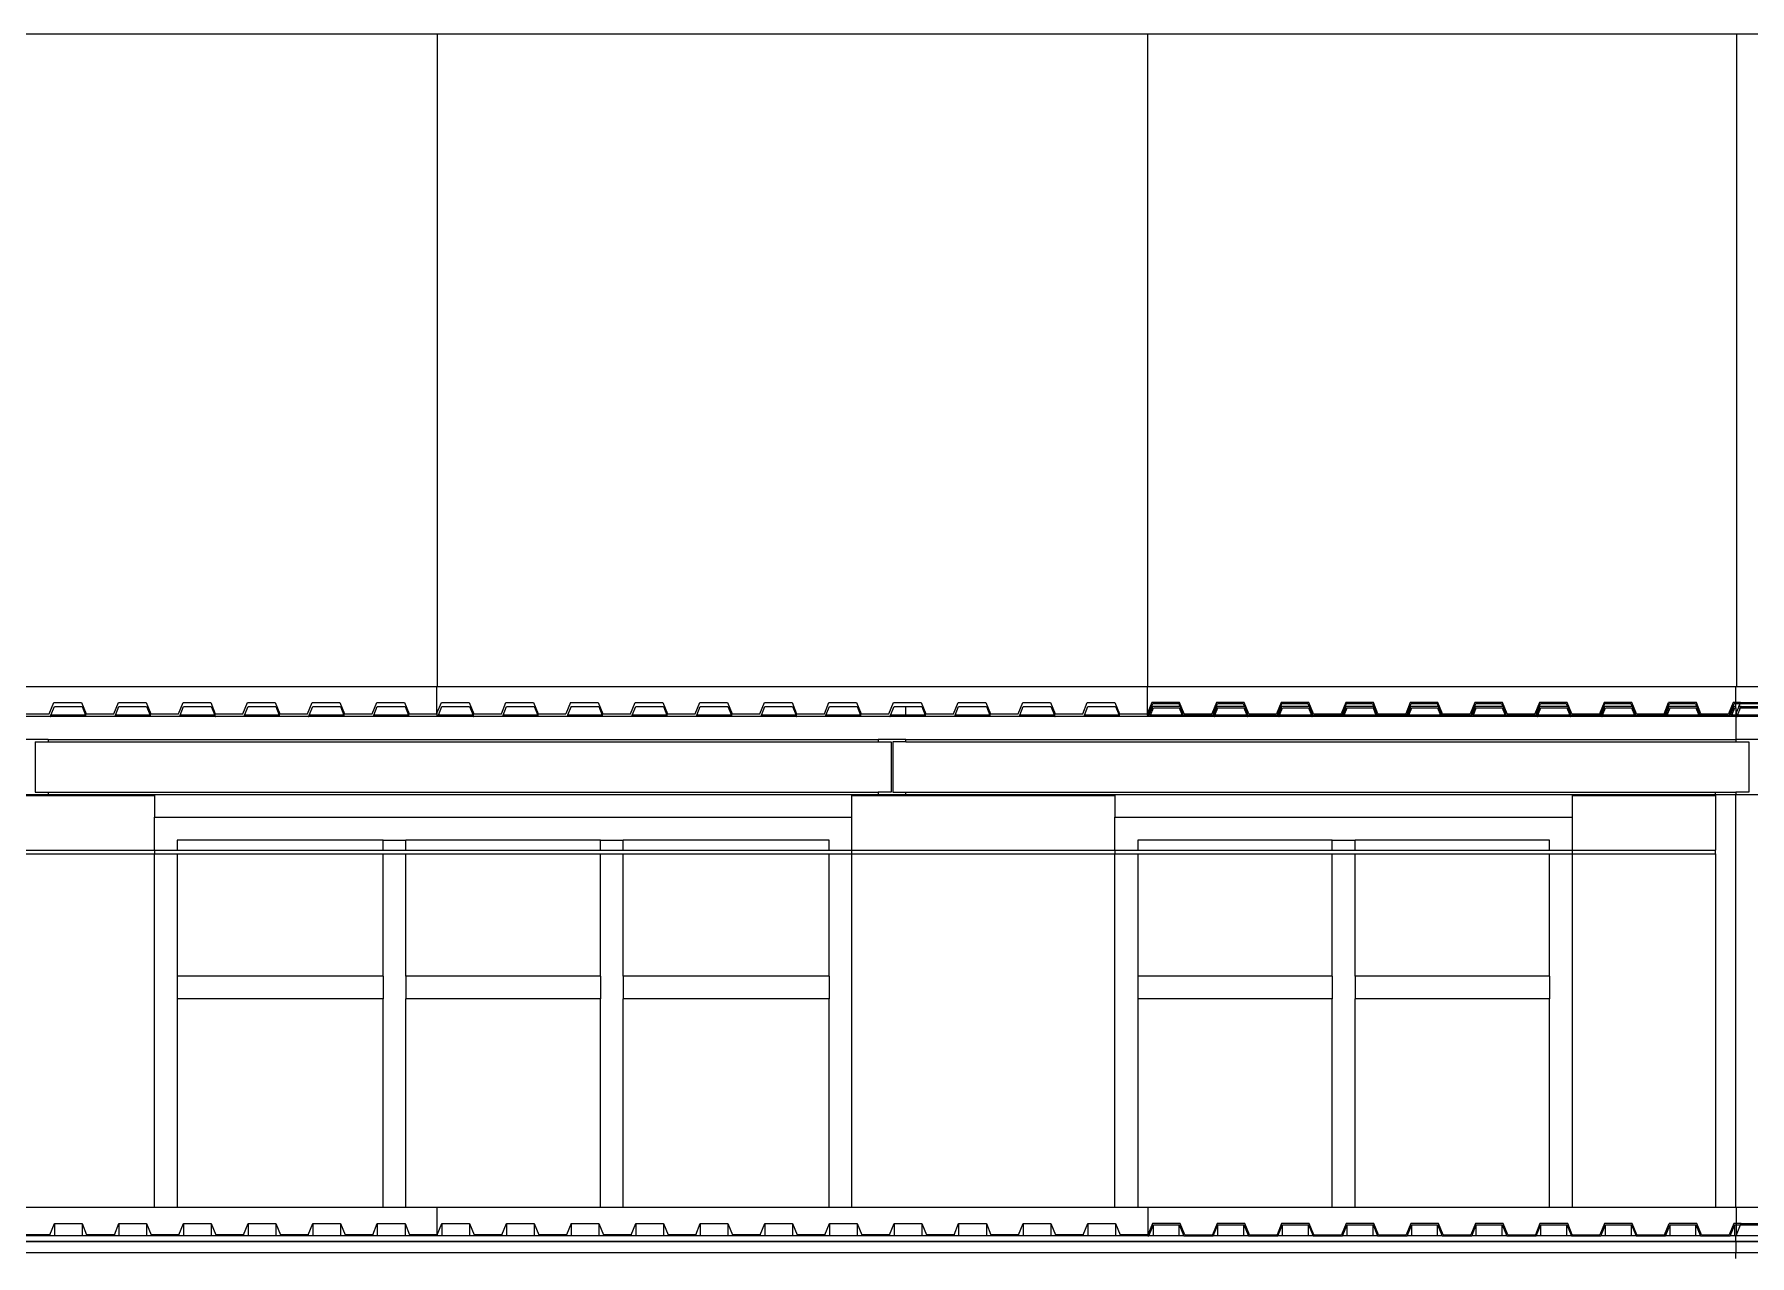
# Model space of a CAD drawing. Extents: x -92 to 92, y -11 to 21.
# Drawn here: x 35.28 to 42.78, y 10.19 to 15.53 of the extents above; entities that cross this region are included whole.
import ezdxf

# ---------------------------------------------------------------- set-up
doc = ezdxf.new("R2010")
doc.units = 0
doc.layers.get('0').update_dxf_attribs({"linetype": 'CONTINUOUS'})

msp = doc.modelspace()

# ---------------------------------------------------------------- linework, layer by layer
for p, q in [((37.0433, 15.5315), (33.9368, 15.5315)), ((37.0433, 15.5315), (37.0433, 12.6806)), ((40.1499, 15.5315), (37.0433, 15.5315)), ((40.1499, 12.6806), (40.1499, 15.5315)), ((42.7237, 15.5315), (40.1499, 15.5315)), ((42.7237, 15.5315), (42.7237, 12.6806)), ((42.8429, 15.5315), (42.7237, 15.5315)), ((33.9368, 12.6806), (37.041, 12.6806)), ((37.041, 12.5606), (37.041, 12.6806)), ((37.041, 12.6806), (37.0433, 12.6806)), ((37.0433, 12.6806), (40.1475, 12.6806)), ((40.1475, 12.6806), (40.1475, 12.5606)), ((40.1475, 12.6806), (40.1499, 12.6806)), ((40.1499, 12.6806), (42.7213, 12.6806)), ((42.7213, 12.6806), (42.7237, 12.6806)), ((42.7213, 12.6106), (42.7213, 12.6806)), ((42.7237, 12.6806), (42.8406, 12.6806)), ((35.3465, 12.5606), (35.3667, 12.6106)), ((35.3667, 12.6106), (35.4877, 12.6106)), ((35.4877, 12.6106), (35.5079, 12.5606)), ((35.6289, 12.5606), (35.6491, 12.6106)), ((35.6491, 12.6106), (35.7701, 12.6106)), ((35.7701, 12.6106), (35.7903, 12.5606)), ((35.9113, 12.5606), (35.9315, 12.6106)), ((35.9315, 12.6106), (36.0525, 12.6106)), ((36.0525, 12.6106), (36.0727, 12.5606)), ((36.1937, 12.5606), (36.2139, 12.6106)), ((36.2139, 12.6106), (36.335, 12.6106)), ((36.335, 12.6106), (36.3551, 12.5606)), ((36.4762, 12.5606), (36.4963, 12.6106)), ((36.4963, 12.6106), (36.6174, 12.6106)), ((36.6174, 12.6106), (36.6375, 12.5606)), ((36.7586, 12.5606), (36.7787, 12.6106)), ((36.7787, 12.6106), (36.8998, 12.6106)), ((36.8998, 12.6106), (36.92, 12.5606)), ((37.0433, 12.5664), (37.0612, 12.6106)), ((37.0612, 12.6106), (37.1822, 12.6106)), ((37.1822, 12.6106), (37.2024, 12.5606)), ((37.3234, 12.5606), (37.3436, 12.6106)), ((37.3436, 12.6106), (37.4646, 12.6106)), ((37.4646, 12.6106), (37.4848, 12.5606)), ((37.626, 12.6106), (37.6058, 12.5606)), ((37.626, 12.6106), (37.747, 12.6106)), ((37.747, 12.6106), (37.7672, 12.5606)), ((37.8882, 12.5606), (37.9084, 12.6106)), ((37.9084, 12.6106), (38.0294, 12.6106)), ((38.0294, 12.6106), (38.0496, 12.5606)), ((38.1706, 12.5606), (38.1908, 12.6106)), ((38.1908, 12.6106), (38.3118, 12.6106)), ((38.3118, 12.6106), (38.332, 12.5606)), ((38.4531, 12.5606), (38.4732, 12.6106)), ((38.4732, 12.6106), (38.5943, 12.6106)), ((38.5943, 12.6106), (38.6144, 12.5606)), ((38.7355, 12.5606), (38.7556, 12.6106)), ((38.7556, 12.6106), (38.8767, 12.6106)), ((38.8767, 12.6106), (38.8968, 12.5606)), ((39.0179, 12.5606), (39.0381, 12.6106)), ((39.0381, 12.6106), (39.1591, 12.6106)), ((39.1591, 12.6106), (39.1793, 12.5606)), ((39.3003, 12.5606), (39.3205, 12.6106)), ((39.3205, 12.6106), (39.4415, 12.6106)), ((39.4415, 12.6106), (39.4617, 12.5606)), ((39.5827, 12.5606), (39.6029, 12.6106)), ((39.6029, 12.6106), (39.7239, 12.6106)), ((39.7239, 12.6106), (39.7441, 12.5606)), ((39.8651, 12.5606), (39.8853, 12.6106)), ((39.8853, 12.6106), (40.0063, 12.6106)), ((40.0063, 12.6106), (40.0265, 12.5606)), ((40.1677, 12.6106), (40.1475, 12.5606)), ((40.1514, 12.5549), (40.1716, 12.6049)), ((40.2887, 12.6106), (40.1677, 12.6106)), ((40.1716, 12.6049), (40.2848, 12.6049)), ((40.2848, 12.6049), (40.29, 12.5921)), ((40.3089, 12.5606), (40.2887, 12.6106)), ((40.4501, 12.6106), (40.43, 12.5606)), ((40.4339, 12.5549), (40.454, 12.6049)), ((40.5712, 12.6106), (40.4501, 12.6106)), ((40.454, 12.6049), (40.5672, 12.6049)), ((40.5672, 12.6049), (40.5724, 12.5921)), ((40.5913, 12.5606), (40.5712, 12.6106)), ((40.7325, 12.6106), (40.7124, 12.5606)), ((40.7163, 12.5549), (40.7364, 12.6049)), ((40.8536, 12.6106), (40.7325, 12.6106)), ((40.7364, 12.6049), (40.8497, 12.6049)), ((40.8497, 12.6049), (40.8548, 12.5921)), ((40.8737, 12.5606), (40.8536, 12.6106)), ((41.015, 12.6106), (40.9948, 12.5606)), ((40.9987, 12.5549), (41.0189, 12.6049)), ((41.136, 12.6106), (41.015, 12.6106)), ((41.0189, 12.6049), (41.1321, 12.6049)), ((41.1321, 12.6049), (41.1372, 12.5921)), ((41.1562, 12.5606), (41.136, 12.6106)), ((41.2974, 12.6106), (41.2772, 12.5606)), ((41.2811, 12.5549), (41.3013, 12.6049)), ((41.4184, 12.6106), (41.2974, 12.6106)), ((41.3013, 12.6049), (41.4145, 12.6049)), ((41.4145, 12.6049), (41.4196, 12.5921)), ((41.4386, 12.5606), (41.4184, 12.6106)), ((41.5798, 12.6106), (41.5596, 12.5606)), ((41.5635, 12.5549), (41.5837, 12.6049)), ((41.7008, 12.6106), (41.5798, 12.6106)), ((41.5837, 12.6049), (41.6969, 12.6049)), ((41.6969, 12.6049), (41.702, 12.5921)), ((41.721, 12.5606), (41.7008, 12.6106)), ((41.8622, 12.6106), (41.842, 12.5606)), ((41.8459, 12.5549), (41.8661, 12.6049)), ((41.9832, 12.6106), (41.8622, 12.6106)), ((41.8661, 12.6049), (41.9793, 12.6049)), ((41.9793, 12.6049), (41.9844, 12.5921)), ((42.0034, 12.5606), (41.9832, 12.6106)), ((42.1446, 12.6106), (42.1244, 12.5606)), ((42.1283, 12.5549), (42.1485, 12.6049)), ((42.2656, 12.6106), (42.1446, 12.6106)), ((42.1485, 12.6049), (42.2617, 12.6049)), ((42.2617, 12.6049), (42.2669, 12.5921)), ((42.2858, 12.5606), (42.2656, 12.6106)), ((42.4068, 12.5606), (42.427, 12.6106)), ((42.4108, 12.5549), (42.4309, 12.6049)), ((42.5481, 12.6106), (42.427, 12.6106)), ((42.4309, 12.6049), (42.5441, 12.6049)), ((42.5441, 12.6049), (42.5493, 12.5921)), ((42.5682, 12.5606), (42.5481, 12.6106)), ((42.7094, 12.6106), (42.6893, 12.5606)), ((42.6932, 12.5549), (42.7133, 12.6049)), ((42.7213, 12.6106), (42.7094, 12.6106)), ((42.7133, 12.6049), (42.7213, 12.6049)), ((42.7415, 12.6106), (42.7213, 12.6106)), ((42.7213, 12.6049), (42.7213, 12.6106)), ((42.7213, 12.6049), (42.7392, 12.6049)), ((42.7213, 12.5921), (42.7213, 12.6049)), ((42.7341, 12.5921), (42.7392, 12.6049)), ((42.7392, 12.6049), (42.7415, 12.6106)), ((42.7392, 12.6049), (42.8266, 12.6049)), ((42.7415, 12.6106), (42.8305, 12.6106)), ((35.2255, 12.5606), (35.3465, 12.5606)), ((35.351, 12.548), (35.2257, 12.548)), ((35.351, 12.548), (35.3514, 12.5491)), ((35.5081, 12.548), (35.351, 12.548)), ((35.3514, 12.5491), (35.3538, 12.5549)), ((35.5077, 12.5491), (35.3514, 12.5491)), ((35.3538, 12.5549), (35.369, 12.5921)), ((35.5053, 12.5549), (35.3538, 12.5549)), ((35.369, 12.5921), (35.4901, 12.5921)), ((35.4901, 12.5921), (35.5053, 12.5549)), ((35.5053, 12.5549), (35.5077, 12.5491)), ((35.5077, 12.5491), (35.5081, 12.548)), ((35.5079, 12.5606), (35.6289, 12.5606)), ((35.6334, 12.548), (35.5081, 12.548)), ((35.6334, 12.548), (35.6338, 12.5491)), ((35.7905, 12.548), (35.6334, 12.548)), ((35.6338, 12.5491), (35.6362, 12.5549)), ((35.7901, 12.5491), (35.6338, 12.5491)), ((35.6362, 12.5549), (35.6514, 12.5921)), ((35.7877, 12.5549), (35.6362, 12.5549)), ((35.6514, 12.5921), (35.7725, 12.5921)), ((35.7725, 12.5921), (35.7877, 12.5549)), ((35.7877, 12.5549), (35.7901, 12.5491)), ((35.7901, 12.5491), (35.7905, 12.548)), ((35.7903, 12.5606), (35.9113, 12.5606)), ((35.9158, 12.548), (35.7905, 12.548)), ((35.9158, 12.548), (35.9162, 12.5491)), ((36.0729, 12.548), (35.9158, 12.548)), ((35.9162, 12.5491), (35.9186, 12.5549)), ((36.0725, 12.5491), (35.9162, 12.5491)), ((35.9186, 12.5549), (35.9339, 12.5921)), ((36.0701, 12.5549), (35.9186, 12.5549)), ((35.9339, 12.5921), (36.0549, 12.5921)), ((36.0549, 12.5921), (36.0701, 12.5549)), ((36.0701, 12.5549), (36.0725, 12.5491)), ((36.0725, 12.5491), (36.0729, 12.548)), ((36.0727, 12.5606), (36.1937, 12.5606)), ((36.1982, 12.548), (36.0729, 12.548)), ((36.1982, 12.548), (36.1987, 12.5491)), ((36.3554, 12.548), (36.1982, 12.548)), ((36.1987, 12.5491), (36.201, 12.5549)), ((36.3549, 12.5491), (36.1987, 12.5491)), ((36.201, 12.5549), (36.2163, 12.5921)), ((36.3525, 12.5549), (36.201, 12.5549)), ((36.2163, 12.5921), (36.3373, 12.5921)), ((36.3373, 12.5921), (36.3525, 12.5549)), ((36.3525, 12.5549), (36.3549, 12.5491)), ((36.3549, 12.5491), (36.3554, 12.548)), ((36.3551, 12.5606), (36.4762, 12.5606)), ((36.4806, 12.548), (36.3554, 12.548)), ((36.4806, 12.548), (36.4811, 12.5491)), ((36.6378, 12.548), (36.4806, 12.548)), ((36.4811, 12.5491), (36.4834, 12.5549)), ((36.6373, 12.5491), (36.4811, 12.5491)), ((36.4834, 12.5549), (36.4987, 12.5921)), ((36.635, 12.5549), (36.4834, 12.5549)), ((36.4987, 12.5921), (36.6197, 12.5921)), ((36.6197, 12.5921), (36.635, 12.5549)), ((36.635, 12.5549), (36.6373, 12.5491)), ((36.6373, 12.5491), (36.6378, 12.548)), ((36.6375, 12.5606), (36.7586, 12.5606)), ((36.763, 12.548), (36.6378, 12.548)), ((36.763, 12.548), (36.7635, 12.5491)), ((36.9202, 12.548), (36.763, 12.548)), ((36.7635, 12.5491), (36.7658, 12.5549)), ((36.9197, 12.5491), (36.7635, 12.5491)), ((36.7658, 12.5549), (36.7811, 12.5921)), ((36.9174, 12.5549), (36.7658, 12.5549)), ((36.7811, 12.5921), (36.9021, 12.5921)), ((36.9021, 12.5921), (36.9174, 12.5549)), ((36.9174, 12.5549), (36.9197, 12.5491)), ((36.9197, 12.5491), (36.9202, 12.548)), ((36.92, 12.5606), (37.041, 12.5606)), ((37.0433, 12.548), (36.9202, 12.548)), ((37.041, 12.5606), (37.0433, 12.5664)), ((37.0433, 12.548), (37.0433, 12.5664)), ((37.0455, 12.548), (37.0433, 12.548)), ((37.0455, 12.548), (37.0459, 12.5491)), ((37.2026, 12.548), (37.0455, 12.548)), ((37.0459, 12.5491), (37.0483, 12.5549)), ((37.2021, 12.5491), (37.0459, 12.5491)), ((37.0483, 12.5549), (37.0635, 12.5921)), ((37.1998, 12.5549), (37.0483, 12.5549)), ((37.0635, 12.5921), (37.1845, 12.5921)), ((37.1845, 12.5921), (37.1998, 12.5549)), ((37.1998, 12.5549), (37.2021, 12.5491)), ((37.2021, 12.5491), (37.2026, 12.548)), ((37.2024, 12.5606), (37.3234, 12.5606)), ((37.3279, 12.548), (37.2026, 12.548)), ((37.3279, 12.548), (37.3283, 12.5491)), ((37.485, 12.548), (37.3279, 12.548)), ((37.3283, 12.5491), (37.3307, 12.5549)), ((37.4846, 12.5491), (37.3283, 12.5491)), ((37.3307, 12.5549), (37.3459, 12.5921)), ((37.4822, 12.5549), (37.3307, 12.5549)), ((37.3459, 12.5921), (37.467, 12.5921)), ((37.467, 12.5921), (37.4822, 12.5549)), ((37.4822, 12.5549), (37.4846, 12.5491)), ((37.4846, 12.5491), (37.485, 12.548)), ((37.4848, 12.5606), (37.6058, 12.5606)), ((37.6103, 12.548), (37.485, 12.548)), ((37.6107, 12.5491), (37.6103, 12.548)), ((37.7674, 12.548), (37.6103, 12.548)), ((37.6131, 12.5549), (37.6107, 12.5491)), ((37.767, 12.5491), (37.6107, 12.5491)), ((37.6283, 12.5921), (37.6131, 12.5549)), ((37.7646, 12.5549), (37.6131, 12.5549)), ((37.6283, 12.5921), (37.7494, 12.5921)), ((37.7494, 12.5921), (37.7646, 12.5549)), ((37.7646, 12.5549), (37.767, 12.5491)), ((37.767, 12.5491), (37.7674, 12.548)), ((37.7672, 12.5606), (37.8882, 12.5606)), ((37.8927, 12.548), (37.7674, 12.548)), ((37.8927, 12.548), (37.8931, 12.5491)), ((38.0498, 12.548), (37.8927, 12.548)), ((37.8931, 12.5491), (37.8955, 12.5549)), ((38.0494, 12.5491), (37.8931, 12.5491)), ((37.8955, 12.5549), (37.9107, 12.5921)), ((38.047, 12.5549), (37.8955, 12.5549)), ((37.9107, 12.5921), (38.0318, 12.5921)), ((38.0318, 12.5921), (38.047, 12.5549)), ((38.047, 12.5549), (38.0494, 12.5491)), ((38.0494, 12.5491), (38.0498, 12.548)), ((38.0496, 12.5606), (38.1706, 12.5606)), ((38.1751, 12.548), (38.0498, 12.548)), ((38.1751, 12.548), (38.1756, 12.5491)), ((38.3323, 12.548), (38.1751, 12.548)), ((38.1756, 12.5491), (38.1779, 12.5549)), ((38.3318, 12.5491), (38.1756, 12.5491)), ((38.1779, 12.5549), (38.1932, 12.5921)), ((38.3294, 12.5549), (38.1779, 12.5549)), ((38.1932, 12.5921), (38.3142, 12.5921)), ((38.3142, 12.5921), (38.3294, 12.5549)), ((38.3294, 12.5549), (38.3318, 12.5491)), ((38.3318, 12.5491), (38.3323, 12.548)), ((38.332, 12.5606), (38.4531, 12.5606)), ((38.4575, 12.548), (38.3323, 12.548)), ((38.4575, 12.548), (38.458, 12.5491)), ((38.6147, 12.548), (38.4575, 12.548)), ((38.458, 12.5491), (38.4603, 12.5549)), ((38.6142, 12.5491), (38.458, 12.5491)), ((38.4603, 12.5549), (38.4756, 12.5921)), ((38.6119, 12.5549), (38.4603, 12.5549)), ((38.4756, 12.5921), (38.5966, 12.5921)), ((38.5966, 12.5921), (38.6119, 12.5549)), ((38.6119, 12.5549), (38.6142, 12.5491)), ((38.6142, 12.5491), (38.6147, 12.548)), ((38.6144, 12.5606), (38.7355, 12.5606)), ((38.7399, 12.548), (38.6147, 12.548)), ((38.7399, 12.548), (38.7404, 12.5491)), ((38.8971, 12.548), (38.7399, 12.548)), ((38.7404, 12.5491), (38.7427, 12.5549)), ((38.8966, 12.5491), (38.7404, 12.5491)), ((38.7427, 12.5549), (38.758, 12.5921)), ((38.8943, 12.5549), (38.7427, 12.5549)), ((38.758, 12.5921), (38.879, 12.5921)), ((38.879, 12.5921), (38.8943, 12.5549)), ((38.8943, 12.5549), (38.8966, 12.5491)), ((38.8966, 12.5491), (38.8971, 12.548)), ((38.8968, 12.5606), (39.0179, 12.5606)), ((39.0223, 12.548), (38.8971, 12.548)), ((39.0223, 12.548), (39.0228, 12.5491)), ((39.1795, 12.548), (39.0223, 12.548)), ((39.0228, 12.5491), (39.0252, 12.5549)), ((39.179, 12.5491), (39.0228, 12.5491)), ((39.0252, 12.5549), (39.0404, 12.5921)), ((39.0913, 12.5549), (39.0252, 12.5549)), ((39.0404, 12.5921), (39.0913, 12.5921)), ((39.0913, 12.5549), (39.0913, 12.5921)), ((39.0913, 12.5921), (39.1614, 12.5921)), ((39.1767, 12.5549), (39.0913, 12.5549)), ((39.1614, 12.5921), (39.1767, 12.5549)), ((39.1767, 12.5549), (39.179, 12.5491)), ((39.179, 12.5491), (39.1795, 12.548)), ((39.1793, 12.5606), (39.3003, 12.5606)), ((39.3048, 12.548), (39.1795, 12.548)), ((39.3048, 12.548), (39.3052, 12.5491)), ((39.4619, 12.548), (39.3048, 12.548)), ((39.3052, 12.5491), (39.3076, 12.5549)), ((39.4615, 12.5491), (39.3052, 12.5491)), ((39.3076, 12.5549), (39.3228, 12.5921)), ((39.4591, 12.5549), (39.3076, 12.5549)), ((39.3228, 12.5921), (39.4439, 12.5921)), ((39.4439, 12.5921), (39.4591, 12.5549)), ((39.4591, 12.5549), (39.4615, 12.5491)), ((39.4615, 12.5491), (39.4619, 12.548)), ((39.4617, 12.5606), (39.5827, 12.5606)), ((39.5872, 12.548), (39.4619, 12.548)), ((39.5872, 12.548), (39.5876, 12.5491)), ((39.7443, 12.548), (39.5872, 12.548)), ((39.5876, 12.5491), (39.59, 12.5549)), ((39.7439, 12.5491), (39.5876, 12.5491)), ((39.59, 12.5549), (39.6052, 12.5921)), ((39.7415, 12.5549), (39.59, 12.5549)), ((39.6052, 12.5921), (39.7263, 12.5921)), ((39.7263, 12.5921), (39.7415, 12.5549)), ((39.7415, 12.5549), (39.7439, 12.5491)), ((39.7439, 12.5491), (39.7443, 12.548)), ((39.7441, 12.5606), (39.8651, 12.5606)), ((39.8696, 12.548), (39.7443, 12.548)), ((39.8696, 12.548), (39.87, 12.5491)), ((40.0267, 12.548), (39.8696, 12.548)), ((39.87, 12.5491), (39.8724, 12.5549)), ((40.0263, 12.5491), (39.87, 12.5491)), ((39.8724, 12.5549), (39.8876, 12.5921)), ((40.0239, 12.5549), (39.8724, 12.5549)), ((39.8876, 12.5921), (40.0087, 12.5921)), ((40.0087, 12.5921), (40.0239, 12.5549)), ((40.0239, 12.5549), (40.0263, 12.5491)), ((40.0263, 12.5491), (40.0267, 12.548)), ((40.0265, 12.5606), (40.1475, 12.5606)), ((40.1499, 12.548), (40.0267, 12.548)), ((40.1475, 12.5606), (40.1475, 12.5549)), ((40.1475, 12.5549), (40.1499, 12.5549)), ((40.1499, 12.5549), (40.1499, 12.548)), ((40.1499, 12.5549), (40.1514, 12.5549)), ((40.152, 12.548), (40.1499, 12.548)), ((40.1701, 12.5921), (40.152, 12.548)), ((40.1582, 12.548), (40.152, 12.548)), ((40.1524, 12.5549), (40.1523, 12.5571)), ((40.1582, 12.548), (40.1587, 12.5491)), ((40.3029, 12.548), (40.1582, 12.548)), ((40.1587, 12.5491), (40.161, 12.5549)), ((40.3025, 12.5491), (40.1587, 12.5491)), ((40.161, 12.5549), (40.174, 12.5865)), ((40.3001, 12.5549), (40.161, 12.5549)), ((40.29, 12.5921), (40.1701, 12.5921)), ((40.174, 12.5865), (40.2872, 12.5865)), ((40.2872, 12.5865), (40.3001, 12.5549)), ((40.29, 12.5921), (40.305, 12.5549)), ((40.3001, 12.5549), (40.3025, 12.5491)), ((40.3025, 12.5491), (40.3029, 12.548)), ((40.3091, 12.548), (40.3029, 12.548)), ((40.305, 12.5549), (40.3063, 12.5549)), ((40.3091, 12.548), (40.3063, 12.5549)), ((40.3063, 12.5549), (40.4339, 12.5549)), ((40.3089, 12.5606), (40.43, 12.5606)), ((40.4344, 12.548), (40.3091, 12.548)), ((40.4525, 12.5921), (40.4344, 12.548)), ((40.4406, 12.548), (40.4344, 12.548)), ((40.4406, 12.548), (40.4411, 12.5491)), ((40.5853, 12.548), (40.4406, 12.548)), ((40.4411, 12.5491), (40.4434, 12.5549)), ((40.5849, 12.5491), (40.4411, 12.5491)), ((40.4434, 12.5549), (40.4564, 12.5865)), ((40.5825, 12.5549), (40.4434, 12.5549)), ((40.5724, 12.5921), (40.4525, 12.5921)), ((40.4564, 12.5865), (40.5696, 12.5865)), ((40.5696, 12.5865), (40.5825, 12.5549)), ((40.5724, 12.5921), (40.5874, 12.5549)), ((40.5825, 12.5549), (40.5849, 12.5491)), ((40.5849, 12.5491), (40.5853, 12.548)), ((40.5916, 12.548), (40.5853, 12.548)), ((40.5874, 12.5549), (40.5888, 12.5549)), ((40.5916, 12.548), (40.5888, 12.5549)), ((40.5888, 12.5549), (40.7163, 12.5549)), ((40.5913, 12.5606), (40.7124, 12.5606)), ((40.7168, 12.548), (40.5916, 12.548)), ((40.7349, 12.5921), (40.7168, 12.548)), ((40.723, 12.548), (40.7168, 12.548)), ((40.723, 12.548), (40.7235, 12.5491)), ((40.8678, 12.548), (40.723, 12.548)), ((40.7235, 12.5491), (40.7259, 12.5549)), ((40.8673, 12.5491), (40.7235, 12.5491)), ((40.7259, 12.5549), (40.7388, 12.5865)), ((40.8649, 12.5549), (40.7259, 12.5549)), ((40.8548, 12.5921), (40.7349, 12.5921)), ((40.7388, 12.5865), (40.852, 12.5865)), ((40.852, 12.5865), (40.8649, 12.5549)), ((40.8548, 12.5921), (40.8698, 12.5549)), ((40.8649, 12.5549), (40.8673, 12.5491)), ((40.8673, 12.5491), (40.8678, 12.548)), ((40.874, 12.548), (40.8678, 12.548)), ((40.8698, 12.5549), (40.8712, 12.5549)), ((40.874, 12.548), (40.8712, 12.5549)), ((40.8712, 12.5549), (40.9987, 12.5549)), ((40.8737, 12.5606), (40.9948, 12.5606)), ((40.9992, 12.548), (40.874, 12.548)), ((41.0173, 12.5921), (40.9992, 12.548)), ((41.0055, 12.548), (40.9992, 12.548)), ((41.0055, 12.548), (41.0059, 12.5491)), ((41.1502, 12.548), (41.0055, 12.548)), ((41.0059, 12.5491), (41.0083, 12.5549)), ((41.1497, 12.5491), (41.0059, 12.5491)), ((41.0083, 12.5549), (41.0212, 12.5865)), ((41.1474, 12.5549), (41.0083, 12.5549)), ((41.1372, 12.5921), (41.0173, 12.5921)), ((41.0212, 12.5865), (41.1344, 12.5865)), ((41.1344, 12.5865), (41.1474, 12.5549)), ((41.1372, 12.5921), (41.1522, 12.5549)), ((41.1474, 12.5549), (41.1497, 12.5491)), ((41.1497, 12.5491), (41.1502, 12.548)), ((41.1564, 12.548), (41.1502, 12.548)), ((41.1522, 12.5549), (41.1536, 12.5549)), ((41.1564, 12.548), (41.1536, 12.5549)), ((41.1536, 12.5549), (41.2811, 12.5549)), ((41.1562, 12.5606), (41.2772, 12.5606)), ((41.2817, 12.548), (41.1564, 12.548)), ((41.2997, 12.5921), (41.2817, 12.548)), ((41.2879, 12.548), (41.2817, 12.548)), ((41.2879, 12.548), (41.2883, 12.5491)), ((41.4326, 12.548), (41.2879, 12.548)), ((41.2883, 12.5491), (41.2907, 12.5549)), ((41.4321, 12.5491), (41.2883, 12.5491)), ((41.2907, 12.5549), (41.3036, 12.5865)), ((41.4298, 12.5549), (41.2907, 12.5549)), ((41.4196, 12.5921), (41.2997, 12.5921)), ((41.3036, 12.5865), (41.4168, 12.5865)), ((41.4168, 12.5865), (41.4298, 12.5549)), ((41.4196, 12.5921), (41.4347, 12.5549)), ((41.4298, 12.5549), (41.4321, 12.5491)), ((41.4321, 12.5491), (41.4326, 12.548)), ((41.4388, 12.548), (41.4326, 12.548)), ((41.4347, 12.5549), (41.436, 12.5549)), ((41.4388, 12.548), (41.436, 12.5549)), ((41.436, 12.5549), (41.5635, 12.5549)), ((41.4386, 12.5606), (41.5596, 12.5606)), ((41.5641, 12.548), (41.4388, 12.548)), ((41.5821, 12.5921), (41.5641, 12.548)), ((41.5703, 12.548), (41.5641, 12.548)), ((41.5703, 12.548), (41.5707, 12.5491)), ((41.715, 12.548), (41.5703, 12.548)), ((41.5707, 12.5491), (41.5731, 12.5549)), ((41.7145, 12.5491), (41.5707, 12.5491)), ((41.5731, 12.5549), (41.586, 12.5865)), ((41.7122, 12.5549), (41.5731, 12.5549)), ((41.702, 12.5921), (41.5821, 12.5921)), ((41.586, 12.5865), (41.6993, 12.5865)), ((41.6993, 12.5865), (41.7122, 12.5549)), ((41.702, 12.5921), (41.7171, 12.5549)), ((41.7122, 12.5549), (41.7145, 12.5491)), ((41.7145, 12.5491), (41.715, 12.548)), ((41.7212, 12.548), (41.715, 12.548)), ((41.7171, 12.5549), (41.7184, 12.5549)), ((41.7212, 12.548), (41.7184, 12.5549)), ((41.7184, 12.5549), (41.8459, 12.5549)), ((41.721, 12.5606), (41.842, 12.5606)), ((41.8465, 12.548), (41.7212, 12.548)), ((41.8645, 12.5921), (41.8465, 12.548)), ((41.8527, 12.548), (41.8465, 12.548)), ((41.8527, 12.548), (41.8532, 12.5491)), ((41.9974, 12.548), (41.8527, 12.548)), ((41.8532, 12.5491), (41.8555, 12.5549)), ((41.997, 12.5491), (41.8532, 12.5491)), ((41.8555, 12.5549), (41.8684, 12.5865)), ((41.9946, 12.5549), (41.8555, 12.5549)), ((41.9844, 12.5921), (41.8645, 12.5921)), ((41.8684, 12.5865), (41.9817, 12.5865)), ((41.9817, 12.5865), (41.9946, 12.5549)), ((41.9844, 12.5921), (41.9995, 12.5549)), ((41.9946, 12.5549), (41.997, 12.5491)), ((41.997, 12.5491), (41.9974, 12.548)), ((42.0036, 12.548), (41.9974, 12.548)), ((41.9995, 12.5549), (42.0008, 12.5549)), ((42.0036, 12.548), (42.0008, 12.5549)), ((42.0008, 12.5549), (42.1283, 12.5549)), ((42.0034, 12.5606), (42.1244, 12.5606)), ((42.1289, 12.548), (42.0036, 12.548)), ((42.147, 12.5921), (42.1289, 12.548)), ((42.1351, 12.548), (42.1289, 12.548)), ((42.1351, 12.548), (42.1356, 12.5491)), ((42.2798, 12.548), (42.1351, 12.548)), ((42.1356, 12.5491), (42.1379, 12.5549)), ((42.2794, 12.5491), (42.1356, 12.5491)), ((42.1379, 12.5549), (42.1509, 12.5865)), ((42.277, 12.5549), (42.1379, 12.5549)), ((42.2669, 12.5921), (42.147, 12.5921)), ((42.1509, 12.5865), (42.2641, 12.5865)), ((42.2641, 12.5865), (42.277, 12.5549)), ((42.2669, 12.5921), (42.2819, 12.5549)), ((42.277, 12.5549), (42.2794, 12.5491)), ((42.2794, 12.5491), (42.2798, 12.548)), ((42.286, 12.548), (42.2798, 12.548)), ((42.2819, 12.5549), (42.2832, 12.5549)), ((42.286, 12.548), (42.2832, 12.5549)), ((42.2832, 12.5549), (42.4108, 12.5549)), ((42.2858, 12.5606), (42.4068, 12.5606)), ((42.4113, 12.548), (42.286, 12.548)), ((42.4113, 12.548), (42.4294, 12.5921)), ((42.4175, 12.548), (42.4113, 12.548)), ((42.4175, 12.548), (42.418, 12.5491)), ((42.5622, 12.548), (42.4175, 12.548)), ((42.418, 12.5491), (42.4203, 12.5549)), ((42.5618, 12.5491), (42.418, 12.5491)), ((42.4203, 12.5549), (42.4333, 12.5865)), ((42.5594, 12.5549), (42.4203, 12.5549)), ((42.5493, 12.5921), (42.4294, 12.5921)), ((42.4333, 12.5865), (42.5465, 12.5865)), ((42.5465, 12.5865), (42.5594, 12.5549)), ((42.5493, 12.5921), (42.5643, 12.5549)), ((42.5594, 12.5549), (42.5618, 12.5491)), ((42.5618, 12.5491), (42.5622, 12.548)), ((42.5685, 12.548), (42.5622, 12.548)), ((42.5643, 12.5549), (42.5657, 12.5549)), ((42.5685, 12.548), (42.5657, 12.5549)), ((42.5657, 12.5549), (42.6932, 12.5549)), ((42.5682, 12.5606), (42.6893, 12.5606)), ((42.6937, 12.548), (42.5685, 12.548)), ((42.7118, 12.5921), (42.6937, 12.548)), ((42.6999, 12.548), (42.6937, 12.548)), ((42.6999, 12.548), (42.7004, 12.5491)), ((42.7213, 12.548), (42.6999, 12.548)), ((42.7004, 12.5491), (42.7028, 12.5549)), ((42.7213, 12.5491), (42.7004, 12.5491)), ((42.7028, 12.5549), (42.7157, 12.5865)), ((42.7213, 12.5549), (42.7028, 12.5549)), ((42.7213, 12.5921), (42.7118, 12.5921)), ((42.7157, 12.5865), (42.7213, 12.5865)), ((42.7213, 12.5865), (42.7213, 12.5921)), ((42.7213, 12.5865), (42.7213, 12.5606)), ((42.7213, 12.5606), (42.7237, 12.5664)), ((42.7213, 12.5606), (42.7213, 12.5549)), ((42.7237, 12.5549), (42.7213, 12.5549)), ((42.7213, 12.5491), (42.7213, 12.5549)), ((42.7213, 12.5491), (42.7213, 12.548)), ((42.7237, 12.5491), (42.7213, 12.5491)), ((42.7213, 12.548), (42.7213, 12.448)), ((42.7237, 12.548), (42.7213, 12.548)), ((42.7237, 12.5664), (42.7318, 12.5865)), ((42.7237, 12.5549), (42.7237, 12.5664)), ((42.7237, 12.5491), (42.7237, 12.5549)), ((42.7237, 12.548), (42.7237, 12.5491)), ((42.7258, 12.548), (42.7237, 12.548)), ((42.7258, 12.548), (42.7262, 12.5491)), ((42.8413, 12.548), (42.7258, 12.548)), ((42.7262, 12.5491), (42.7286, 12.5549)), ((42.8413, 12.5491), (42.7262, 12.5491)), ((42.7286, 12.5549), (42.7415, 12.5865)), ((42.8413, 12.5549), (42.7286, 12.5549)), ((42.7318, 12.5865), (42.7341, 12.5921)), ((42.7318, 12.5865), (42.7415, 12.5865)), ((42.7439, 12.5921), (42.7341, 12.5921)), ((42.7415, 12.5865), (42.7439, 12.5921)), ((42.7415, 12.5865), (42.8289, 12.5865)), ((42.7439, 12.5921), (42.8317, 12.5921)), ((35.3413, 12.448), (35.2213, 12.448)), ((35.2844, 12.4382), (35.3413, 12.4382)), ((35.2844, 12.4382), (35.2844, 12.2178)), ((35.3413, 12.448), (38.9713, 12.448)), ((35.3413, 12.448), (35.3413, 12.4382)), ((35.3413, 12.4382), (38.9713, 12.4382)), ((38.9713, 12.448), (38.9713, 12.4382)), ((39.0913, 12.448), (38.9713, 12.448)), ((38.9713, 12.4382), (39.0282, 12.4382)), ((39.0282, 12.4382), (39.0282, 12.2178)), ((39.0344, 12.4382), (39.0344, 12.2178)), ((39.0913, 12.4382), (39.0344, 12.4382)), ((39.0913, 12.4382), (39.0913, 12.448)), ((39.0913, 12.448), (42.7213, 12.448)), ((39.0913, 12.4382), (42.7213, 12.4382)), ((42.7213, 12.448), (42.7213, 12.4382)), ((42.8413, 12.448), (42.7213, 12.448)), ((42.7213, 12.4382), (42.7782, 12.4382)), ((42.7782, 12.4382), (42.7782, 12.2178)), ((34.6563, 12.2037), (35.8063, 12.2037)), ((35.2213, 12.208), (35.3413, 12.208)), ((35.2844, 12.2178), (35.3413, 12.2178)), ((35.3413, 12.2178), (38.9713, 12.2178)), ((35.3413, 12.2178), (35.3413, 12.208)), ((35.3413, 12.208), (38.9713, 12.208)), ((35.8063, 12.2037), (35.8063, 12.108)), ((38.8563, 12.2037), (40.0063, 12.2037)), ((38.8563, 12.108), (38.8563, 12.2037)), ((38.9713, 12.2178), (38.9713, 12.208)), ((39.0282, 12.2178), (38.9713, 12.2178)), ((38.9713, 12.208), (39.0913, 12.208)), ((39.0344, 12.2178), (39.0913, 12.2178)), ((39.0913, 12.208), (39.0913, 12.2178)), ((39.0913, 12.2178), (42.6313, 12.2178)), ((39.0913, 12.208), (42.6313, 12.208)), ((40.0063, 12.2037), (40.0063, 12.108)), ((42.0063, 12.2037), (42.6313, 12.2037)), ((42.0063, 12.108), (42.0063, 12.2037)), ((42.6313, 12.2178), (42.7213, 12.2178)), ((42.6313, 12.208), (42.6313, 12.2178)), ((42.6313, 12.208), (42.6313, 12.2037)), ((42.6313, 12.208), (42.7213, 12.208)), ((42.6313, 12.2037), (42.6313, 11.964)), ((42.7213, 12.2178), (42.7213, 12.208)), ((42.7782, 12.2178), (42.7213, 12.2178)), ((42.7213, 12.208), (42.8413, 12.208)), ((42.7213, 10.4015), (42.7213, 12.208)), ((35.8063, 11.964), (35.8063, 12.108)), ((35.8063, 12.108), (38.8563, 12.108)), ((38.8563, 11.964), (38.8563, 12.108)), ((40.0063, 11.964), (40.0063, 12.108)), ((40.0063, 12.108), (42.0063, 12.108)), ((42.0063, 11.964), (42.0063, 12.108)), ((35.9063, 12.008), (35.9063, 11.964)), ((36.8063, 12.008), (35.9063, 12.008)), ((36.8063, 12.008), (36.9063, 12.008)), ((36.8063, 11.964), (36.8063, 12.008)), ((36.9063, 11.964), (36.9063, 12.008)), ((37.7563, 12.008), (36.9063, 12.008)), ((37.7563, 12.008), (37.8563, 12.008)), ((37.7563, 11.964), (37.7563, 12.008)), ((37.8563, 11.964), (37.8563, 12.008)), ((38.7563, 12.008), (37.8563, 12.008)), ((38.7563, 11.964), (38.7563, 12.008)), ((40.1063, 12.008), (40.1063, 11.964)), ((40.9563, 12.008), (40.1063, 12.008)), ((40.9563, 12.008), (41.0563, 12.008)), ((40.9563, 11.964), (40.9563, 12.008)), ((41.0563, 11.964), (41.0563, 12.008)), ((41.9063, 12.008), (41.0563, 12.008)), ((41.9063, 11.964), (41.9063, 12.008)), ((34.6563, 11.964), (35.8063, 11.964)), ((34.6563, 11.948), (35.8063, 11.948)), ((35.8063, 11.964), (35.8063, 11.948)), ((35.8063, 11.964), (35.9063, 11.964)), ((35.8063, 10.4015), (35.8063, 11.948)), ((35.8063, 11.948), (35.9063, 11.948)), ((35.9063, 11.964), (36.8063, 11.964)), ((35.9063, 11.948), (35.9063, 11.4137)), ((35.9063, 11.948), (36.8063, 11.948)), ((36.8063, 11.964), (36.9063, 11.964)), ((36.8063, 11.4137), (36.8063, 11.948)), ((36.8063, 11.948), (36.9063, 11.948)), ((36.9063, 11.964), (37.7563, 11.964)), ((36.9063, 11.4137), (36.9063, 11.948)), ((36.9063, 11.948), (37.7563, 11.948)), ((37.7563, 11.964), (37.8563, 11.964)), ((37.7563, 11.4137), (37.7563, 11.948)), ((37.7563, 11.948), (37.8563, 11.948)), ((37.8563, 11.964), (38.7563, 11.964)), ((37.8563, 11.4137), (37.8563, 11.948)), ((37.8563, 11.948), (38.7563, 11.948)), ((38.7563, 11.964), (38.8563, 11.964)), ((38.7563, 11.4137), (38.7563, 11.948)), ((38.7563, 11.948), (38.8563, 11.948)), ((38.8563, 11.948), (38.8563, 11.964)), ((38.8563, 11.964), (40.0063, 11.964)), ((38.8563, 10.4015), (38.8563, 11.948)), ((38.8563, 11.948), (40.0063, 11.948)), ((40.0063, 11.964), (40.0063, 11.948)), ((40.0063, 11.964), (40.1063, 11.964)), ((40.0063, 10.4015), (40.0063, 11.948)), ((40.0063, 11.948), (40.1063, 11.948)), ((40.1063, 11.964), (40.9563, 11.964)), ((40.1063, 11.948), (40.1063, 11.4137)), ((40.1063, 11.948), (40.9563, 11.948)), ((40.9563, 11.964), (41.0563, 11.964)), ((40.9563, 11.4137), (40.9563, 11.948)), ((40.9563, 11.948), (41.0563, 11.948)), ((41.0563, 11.964), (41.9063, 11.964)), ((41.0563, 11.4137), (41.0563, 11.948)), ((41.0563, 11.948), (41.9063, 11.948)), ((41.9063, 11.964), (42.0063, 11.964)), ((41.9063, 11.4137), (41.9063, 11.948)), ((41.9063, 11.948), (42.0063, 11.948)), ((42.0063, 11.948), (42.0063, 11.964)), ((42.0063, 11.964), (42.6313, 11.964)), ((42.0063, 10.4015), (42.0063, 11.948)), ((42.0063, 11.948), (42.6313, 11.948)), ((42.6313, 11.948), (42.6313, 11.964)), ((42.6313, 11.948), (42.6313, 10.4015)), ((36.8063, 11.4137), (35.9063, 11.4137)), ((35.9063, 11.4137), (35.9063, 11.3137)), ((36.8063, 11.4137), (36.8063, 11.3137)), ((37.7563, 11.4137), (36.9063, 11.4137)), ((36.9063, 11.4137), (36.9063, 11.3137)), ((37.7563, 11.4137), (37.7563, 11.3137)), ((38.7563, 11.4137), (37.8563, 11.4137)), ((37.8563, 11.4137), (37.8563, 11.3137)), ((38.7563, 11.4137), (38.7563, 11.3137)), ((40.9563, 11.4137), (40.1063, 11.4137)), ((40.1063, 11.4137), (40.1063, 11.3137)), ((40.9563, 11.4137), (40.9563, 11.3137)), ((41.9063, 11.4137), (41.0563, 11.4137)), ((41.0563, 11.4137), (41.0563, 11.3137)), ((41.9063, 11.4137), (41.9063, 11.3137)), ((36.8063, 11.3137), (35.9063, 11.3137)), ((35.9063, 11.3137), (35.9063, 10.4015)), ((36.8063, 10.4015), (36.8063, 11.3137)), ((37.7563, 11.3137), (36.9063, 11.3137)), ((36.9063, 10.4015), (36.9063, 11.3137)), ((37.7563, 10.4015), (37.7563, 11.3137)), ((38.7563, 11.3137), (37.8563, 11.3137)), ((37.8563, 10.4015), (37.8563, 11.3137)), ((38.7563, 10.4015), (38.7563, 11.3137)), ((40.9563, 11.3137), (40.1063, 11.3137)), ((40.1063, 11.3137), (40.1063, 10.4015)), ((40.9563, 10.4015), (40.9563, 11.3137)), ((41.9063, 11.3137), (41.0563, 11.3137)), ((41.0563, 10.4015), (41.0563, 11.3137)), ((41.9063, 10.4015), (41.9063, 11.3137)), ((35.8063, 10.4015), (34.6563, 10.4015)), ((35.9063, 10.4015), (35.8063, 10.4015)), ((36.8063, 10.4015), (35.9063, 10.4015)), ((36.9063, 10.4015), (36.8063, 10.4015)), ((37.0433, 10.4015), (36.9063, 10.4015)), ((37.0433, 10.2831), (37.0433, 10.4015)), ((37.7563, 10.4015), (37.0433, 10.4015)), ((37.8563, 10.4015), (37.7563, 10.4015)), ((38.7563, 10.4015), (37.8563, 10.4015)), ((38.8563, 10.4015), (38.7563, 10.4015)), ((40.0063, 10.4015), (38.8563, 10.4015)), ((40.1063, 10.4015), (40.0063, 10.4015)), ((40.1499, 10.4015), (40.1063, 10.4015)), ((40.1499, 10.4015), (40.1499, 10.2831)), ((40.9563, 10.4015), (40.1499, 10.4015)), ((40.1499, 10.4015), (40.1499, 10.2831)), ((41.0563, 10.4015), (40.9563, 10.4015)), ((41.9063, 10.4015), (41.0563, 10.4015)), ((42.0063, 10.4015), (41.9063, 10.4015)), ((42.6313, 10.4015), (42.0063, 10.4015)), ((42.7213, 10.4015), (42.6313, 10.4015)), ((42.7237, 10.4015), (42.7213, 10.4015)), ((42.7237, 10.3324), (42.7237, 10.4015)), ((42.8413, 10.4015), (42.7237, 10.4015)), ((35.3489, 10.2831), (35.2278, 10.2831)), ((35.3489, 10.2775), (35.2278, 10.2775)), ((35.3489, 10.2831), (35.369, 10.3324)), ((35.3489, 10.2831), (35.3489, 10.2775)), ((35.369, 10.2775), (35.3489, 10.2775)), ((35.369, 10.3324), (35.369, 10.2775)), ((35.369, 10.3324), (35.4901, 10.3324)), ((35.4901, 10.2775), (35.369, 10.2775)), ((35.4901, 10.3324), (35.4901, 10.2775)), ((35.4901, 10.3324), (35.5102, 10.2831)), ((35.5102, 10.2775), (35.4901, 10.2775)), ((35.5102, 10.2831), (35.5102, 10.2775)), ((35.6313, 10.2831), (35.5102, 10.2831)), ((35.6313, 10.2775), (35.5102, 10.2775)), ((35.6313, 10.2831), (35.6514, 10.3324)), ((35.6313, 10.2831), (35.6313, 10.2775)), ((35.6514, 10.2775), (35.6313, 10.2775)), ((35.6514, 10.3324), (35.6514, 10.2775)), ((35.6514, 10.3324), (35.7725, 10.3324)), ((35.7725, 10.2775), (35.6514, 10.2775)), ((35.7725, 10.3324), (35.7725, 10.2775)), ((35.7725, 10.3324), (35.7926, 10.2831)), ((35.7926, 10.2775), (35.7725, 10.2775)), ((35.7926, 10.2831), (35.7926, 10.2775)), ((35.9137, 10.2831), (35.7926, 10.2831)), ((35.9137, 10.2775), (35.7926, 10.2775)), ((35.9137, 10.2831), (35.9339, 10.3324)), ((35.9137, 10.2831), (35.9137, 10.2775)), ((35.9339, 10.2775), (35.9137, 10.2775)), ((35.9339, 10.3324), (35.9339, 10.2775)), ((35.9339, 10.3324), (36.0549, 10.3324)), ((36.0549, 10.2775), (35.9339, 10.2775)), ((36.0549, 10.3324), (36.0549, 10.2775)), ((36.0549, 10.3324), (36.0751, 10.2831)), ((36.0751, 10.2775), (36.0549, 10.2775)), ((36.0751, 10.2831), (36.0751, 10.2775)), ((36.1961, 10.2831), (36.0751, 10.2831)), ((36.1961, 10.2775), (36.0751, 10.2775)), ((36.1961, 10.2831), (36.2163, 10.3324)), ((36.1961, 10.2831), (36.1961, 10.2775)), ((36.2163, 10.2775), (36.1961, 10.2775)), ((36.2163, 10.3324), (36.2163, 10.2775)), ((36.2163, 10.3324), (36.3373, 10.3324)), ((36.3373, 10.2775), (36.2163, 10.2775)), ((36.3373, 10.3324), (36.3373, 10.2775)), ((36.3373, 10.3324), (36.3575, 10.2831)), ((36.3575, 10.2775), (36.3373, 10.2775)), ((36.3575, 10.2831), (36.3575, 10.2775)), ((36.4785, 10.2831), (36.3575, 10.2831)), ((36.4785, 10.2775), (36.3575, 10.2775)), ((36.4785, 10.2831), (36.4987, 10.3324)), ((36.4785, 10.2831), (36.4785, 10.2775)), ((36.4987, 10.2775), (36.4785, 10.2775)), ((36.4987, 10.3324), (36.4987, 10.2775)), ((36.4987, 10.3324), (36.6197, 10.3324)), ((36.6197, 10.2775), (36.4987, 10.2775)), ((36.6197, 10.3324), (36.6197, 10.2775)), ((36.6197, 10.3324), (36.6399, 10.2831)), ((36.6399, 10.2775), (36.6197, 10.2775)), ((36.6399, 10.2831), (36.6399, 10.2775)), ((36.7609, 10.2831), (36.6399, 10.2831)), ((36.7609, 10.2775), (36.6399, 10.2775)), ((36.7609, 10.2831), (36.7811, 10.3324)), ((36.7609, 10.2831), (36.7609, 10.2775)), ((36.7811, 10.2775), (36.7609, 10.2775)), ((36.7811, 10.3324), (36.7811, 10.2775)), ((36.7811, 10.3324), (36.9021, 10.3324)), ((36.9021, 10.2775), (36.7811, 10.2775)), ((36.9021, 10.3324), (36.9021, 10.2775)), ((36.9021, 10.3324), (36.9223, 10.2831)), ((36.9223, 10.2775), (36.9021, 10.2775)), ((36.9223, 10.2831), (36.9223, 10.2775)), ((37.0433, 10.2831), (36.9223, 10.2831)), ((37.0433, 10.2775), (36.9223, 10.2775)), ((37.0433, 10.2831), (37.0635, 10.3324)), ((37.0433, 10.2831), (37.0433, 10.2775)), ((37.0635, 10.2775), (37.0433, 10.2775)), ((37.0635, 10.3324), (37.1845, 10.3324)), ((37.0635, 10.3324), (37.0635, 10.2775)), ((37.1845, 10.2775), (37.0635, 10.2775)), ((37.1845, 10.3324), (37.2047, 10.2831)), ((37.1845, 10.3324), (37.1845, 10.2775)), ((37.2047, 10.2775), (37.1845, 10.2775)), ((37.3257, 10.2831), (37.2047, 10.2831)), ((37.2047, 10.2831), (37.2047, 10.2775)), ((37.3257, 10.2775), (37.2047, 10.2775)), ((37.3257, 10.2831), (37.3459, 10.3324)), ((37.3257, 10.2831), (37.3257, 10.2775)), ((37.3459, 10.2775), (37.3257, 10.2775)), ((37.3459, 10.3324), (37.467, 10.3324)), ((37.3459, 10.3324), (37.3459, 10.2775)), ((37.467, 10.2775), (37.3459, 10.2775)), ((37.467, 10.3324), (37.4871, 10.2831)), ((37.467, 10.3324), (37.467, 10.2775)), ((37.4871, 10.2775), (37.467, 10.2775)), ((37.6082, 10.2831), (37.4871, 10.2831)), ((37.4871, 10.2831), (37.4871, 10.2775)), ((37.6082, 10.2775), (37.4871, 10.2775)), ((37.6283, 10.3324), (37.6082, 10.2831)), ((37.6082, 10.2831), (37.6082, 10.2775)), ((37.6283, 10.2775), (37.6082, 10.2775)), ((37.6283, 10.3324), (37.6283, 10.2775)), ((37.6283, 10.3324), (37.7494, 10.3324)), ((37.7494, 10.2775), (37.6283, 10.2775)), ((37.7494, 10.3324), (37.7494, 10.2775)), ((37.7494, 10.3324), (37.7695, 10.2831)), ((37.7695, 10.2775), (37.7494, 10.2775)), ((37.7695, 10.2831), (37.7695, 10.2775)), ((37.8906, 10.2831), (37.7695, 10.2831)), ((37.8906, 10.2775), (37.7695, 10.2775)), ((37.8906, 10.2831), (37.9107, 10.3324)), ((37.8906, 10.2831), (37.8906, 10.2775)), ((37.9107, 10.2775), (37.8906, 10.2775)), ((37.9107, 10.3324), (37.9107, 10.2775)), ((37.9107, 10.3324), (38.0318, 10.3324)), ((38.0318, 10.2775), (37.9107, 10.2775)), ((38.0318, 10.3324), (38.0318, 10.2775)), ((38.0318, 10.3324), (38.052, 10.2831)), ((38.052, 10.2775), (38.0318, 10.2775)), ((38.052, 10.2831), (38.052, 10.2775)), ((38.173, 10.2831), (38.052, 10.2831)), ((38.173, 10.2775), (38.052, 10.2775)), ((38.173, 10.2831), (38.1932, 10.3324)), ((38.173, 10.2831), (38.173, 10.2775)), ((38.1932, 10.2775), (38.173, 10.2775)), ((38.1932, 10.3324), (38.1932, 10.2775)), ((38.1932, 10.3324), (38.3142, 10.3324)), ((38.3142, 10.2775), (38.1932, 10.2775)), ((38.3142, 10.3324), (38.3142, 10.2775)), ((38.3142, 10.3324), (38.3344, 10.2831)), ((38.3344, 10.2775), (38.3142, 10.2775)), ((38.3344, 10.2831), (38.3344, 10.2775)), ((38.4554, 10.2831), (38.3344, 10.2831)), ((38.4554, 10.2775), (38.3344, 10.2775)), ((38.4554, 10.2831), (38.4756, 10.3324)), ((38.4554, 10.2831), (38.4554, 10.2775)), ((38.4756, 10.2775), (38.4554, 10.2775)), ((38.4756, 10.3324), (38.4756, 10.2775)), ((38.4756, 10.3324), (38.5966, 10.3324)), ((38.5966, 10.2775), (38.4756, 10.2775)), ((38.5966, 10.3324), (38.5966, 10.2775)), ((38.5966, 10.3324), (38.6168, 10.2831)), ((38.6168, 10.2775), (38.5966, 10.2775)), ((38.6168, 10.2831), (38.6168, 10.2775)), ((38.7378, 10.2831), (38.6168, 10.2831)), ((38.7378, 10.2775), (38.6168, 10.2775)), ((38.7378, 10.2831), (38.758, 10.3324)), ((38.7378, 10.2831), (38.7378, 10.2775)), ((38.758, 10.2775), (38.7378, 10.2775)), ((38.758, 10.3324), (38.758, 10.2775)), ((38.758, 10.3324), (38.879, 10.3324)), ((38.879, 10.2775), (38.758, 10.2775)), ((38.879, 10.3324), (38.879, 10.2775)), ((38.879, 10.3324), (38.8992, 10.2831)), ((38.8992, 10.2775), (38.879, 10.2775)), ((38.8992, 10.2831), (38.8992, 10.2775)), ((39.0202, 10.2831), (38.8992, 10.2831)), ((39.0202, 10.2775), (38.8992, 10.2775)), ((39.0202, 10.2831), (39.0404, 10.3324)), ((39.0202, 10.2831), (39.0202, 10.2775)), ((39.0404, 10.2775), (39.0202, 10.2775)), ((39.0404, 10.3324), (39.0404, 10.2775)), ((39.0404, 10.3324), (39.1614, 10.3324)), ((39.1614, 10.2775), (39.0404, 10.2775)), ((39.1614, 10.3324), (39.1614, 10.2775)), ((39.1614, 10.3324), (39.1816, 10.2831)), ((39.1816, 10.2775), (39.1614, 10.2775)), ((39.1816, 10.2831), (39.1816, 10.2775)), ((39.3026, 10.2831), (39.1816, 10.2831)), ((39.3026, 10.2775), (39.1816, 10.2775)), ((39.3026, 10.2831), (39.3228, 10.3324)), ((39.3026, 10.2831), (39.3026, 10.2775)), ((39.3228, 10.2775), (39.3026, 10.2775)), ((39.3228, 10.3324), (39.3228, 10.2775)), ((39.3228, 10.3324), (39.4439, 10.3324)), ((39.4439, 10.2775), (39.3228, 10.2775)), ((39.4439, 10.3324), (39.4439, 10.2775)), ((39.4439, 10.3324), (39.464, 10.2831)), ((39.464, 10.2775), (39.4439, 10.2775)), ((39.464, 10.2831), (39.464, 10.2775)), ((39.5851, 10.2831), (39.464, 10.2831)), ((39.5851, 10.2775), (39.464, 10.2775)), ((39.5851, 10.2831), (39.6052, 10.3324)), ((39.5851, 10.2831), (39.5851, 10.2775)), ((39.6052, 10.2775), (39.5851, 10.2775)), ((39.6052, 10.3324), (39.6052, 10.2775)), ((39.6052, 10.3324), (39.7263, 10.3324)), ((39.7263, 10.2775), (39.6052, 10.2775)), ((39.7263, 10.3324), (39.7263, 10.2775)), ((39.7263, 10.3324), (39.7464, 10.2831)), ((39.7464, 10.2775), (39.7263, 10.2775)), ((39.7464, 10.2831), (39.7464, 10.2775)), ((39.8675, 10.2831), (39.7464, 10.2831)), ((39.8675, 10.2775), (39.7464, 10.2775)), ((39.8675, 10.2831), (39.8876, 10.3324)), ((39.8675, 10.2831), (39.8675, 10.2775)), ((39.8876, 10.2775), (39.8675, 10.2775)), ((39.8876, 10.3324), (39.8876, 10.2775)), ((39.8876, 10.3324), (40.0087, 10.3324)), ((40.0087, 10.2775), (39.8876, 10.2775)), ((40.0087, 10.3324), (40.0087, 10.2775)), ((40.0087, 10.3324), (40.0289, 10.2831)), ((40.0289, 10.2775), (40.0087, 10.2775)), ((40.0289, 10.2831), (40.0289, 10.2775)), ((40.1499, 10.2831), (40.0289, 10.2831)), ((40.1499, 10.2775), (40.0289, 10.2775)), ((40.1701, 10.3324), (40.1499, 10.2831)), ((40.1499, 10.2831), (40.1499, 10.2775)), ((40.1499, 10.2775), (40.1538, 10.2775)), ((40.1538, 10.2775), (40.174, 10.3268)), ((40.174, 10.2775), (40.1538, 10.2775)), ((40.2911, 10.3324), (40.1701, 10.3324)), ((40.174, 10.2775), (40.174, 10.3268)), ((40.174, 10.3268), (40.2872, 10.3268)), ((40.2872, 10.2775), (40.174, 10.2775)), ((40.2872, 10.2775), (40.2872, 10.3268)), ((40.2872, 10.3268), (40.3074, 10.2775)), ((40.3074, 10.2775), (40.2872, 10.2775)), ((40.3113, 10.2831), (40.2911, 10.3324)), ((40.3074, 10.2775), (40.4362, 10.2775)), ((40.3113, 10.2831), (40.4323, 10.2831)), ((40.4525, 10.3324), (40.4323, 10.2831)), ((40.4362, 10.2775), (40.4564, 10.3268)), ((40.4564, 10.2775), (40.4362, 10.2775)), ((40.5735, 10.3324), (40.4525, 10.3324)), ((40.4564, 10.3268), (40.5696, 10.3268)), ((40.4564, 10.2775), (40.4564, 10.3268)), ((40.5696, 10.2775), (40.4564, 10.2775)), ((40.5696, 10.2775), (40.5696, 10.3268)), ((40.5696, 10.3268), (40.5898, 10.2775)), ((40.5898, 10.2775), (40.5696, 10.2775)), ((40.5937, 10.2831), (40.5735, 10.3324)), ((40.5898, 10.2775), (40.7186, 10.2775)), ((40.5937, 10.2831), (40.7147, 10.2831)), ((40.7349, 10.3324), (40.7147, 10.2831)), ((40.7186, 10.2775), (40.7388, 10.3268)), ((40.7388, 10.2775), (40.7186, 10.2775)), ((40.8559, 10.3324), (40.7349, 10.3324)), ((40.7388, 10.2775), (40.7388, 10.3268)), ((40.7388, 10.3268), (40.852, 10.3268)), ((40.852, 10.2775), (40.7388, 10.2775)), ((40.852, 10.3268), (40.8722, 10.2775)), ((40.852, 10.2775), (40.852, 10.3268)), ((40.8722, 10.2775), (40.852, 10.2775)), ((40.8761, 10.2831), (40.8559, 10.3324)), ((40.8722, 10.2775), (41.001, 10.2775)), ((40.8761, 10.2831), (40.9971, 10.2831)), ((41.0173, 10.3324), (40.9971, 10.2831)), ((41.001, 10.2775), (41.0212, 10.3268)), ((41.0212, 10.2775), (41.001, 10.2775)), ((41.1383, 10.3324), (41.0173, 10.3324)), ((41.0212, 10.3268), (41.1344, 10.3268)), ((41.0212, 10.2775), (41.0212, 10.3268)), ((41.1344, 10.2775), (41.0212, 10.2775)), ((41.1344, 10.3268), (41.1546, 10.2775)), ((41.1344, 10.2775), (41.1344, 10.3268)), ((41.1546, 10.2775), (41.1344, 10.2775)), ((41.1585, 10.2831), (41.1383, 10.3324)), ((41.1546, 10.2775), (41.2834, 10.2775)), ((41.1585, 10.2831), (41.2795, 10.2831)), ((41.2997, 10.3324), (41.2795, 10.2831)), ((41.2834, 10.2775), (41.3036, 10.3268)), ((41.3036, 10.2775), (41.2834, 10.2775)), ((41.4207, 10.3324), (41.2997, 10.3324)), ((41.3036, 10.3268), (41.4168, 10.3268)), ((41.3036, 10.2775), (41.3036, 10.3268)), ((41.4168, 10.2775), (41.3036, 10.2775)), ((41.4168, 10.2775), (41.4168, 10.3268)), ((41.4168, 10.3268), (41.437, 10.2775)), ((41.437, 10.2775), (41.4168, 10.2775)), ((41.4409, 10.2831), (41.4207, 10.3324)), ((41.437, 10.2775), (41.5659, 10.2775)), ((41.4409, 10.2831), (41.562, 10.2831)), ((41.5821, 10.3324), (41.562, 10.2831)), ((41.5659, 10.2775), (41.586, 10.3268)), ((41.586, 10.2775), (41.5659, 10.2775)), ((41.7032, 10.3324), (41.5821, 10.3324)), ((41.586, 10.3268), (41.6993, 10.3268)), ((41.586, 10.2775), (41.586, 10.3268)), ((41.6993, 10.2775), (41.586, 10.2775)), ((41.6993, 10.2775), (41.6993, 10.3268)), ((41.6993, 10.3268), (41.7194, 10.2775)), ((41.7194, 10.2775), (41.6993, 10.2775)), ((41.7233, 10.2831), (41.7032, 10.3324)), ((41.7194, 10.2775), (41.8483, 10.2775)), ((41.7233, 10.2831), (41.8444, 10.2831)), ((41.8645, 10.3324), (41.8444, 10.2831)), ((41.8483, 10.2775), (41.8684, 10.3268)), ((41.8684, 10.2775), (41.8483, 10.2775)), ((41.9856, 10.3324), (41.8645, 10.3324)), ((41.8684, 10.2775), (41.8684, 10.3268)), ((41.8684, 10.3268), (41.9817, 10.3268)), ((41.9817, 10.2775), (41.8684, 10.2775)), ((41.9817, 10.3268), (42.0018, 10.2775)), ((41.9817, 10.2775), (41.9817, 10.3268)), ((42.0018, 10.2775), (41.9817, 10.2775)), ((42.0057, 10.2831), (41.9856, 10.3324)), ((42.0018, 10.2775), (42.1307, 10.2775)), ((42.0057, 10.2831), (42.1268, 10.2831)), ((42.147, 10.3324), (42.1268, 10.2831)), ((42.1307, 10.2775), (42.1509, 10.3268)), ((42.1509, 10.2775), (42.1307, 10.2775)), ((42.268, 10.3324), (42.147, 10.3324)), ((42.1509, 10.3268), (42.2641, 10.3268)), ((42.1509, 10.2775), (42.1509, 10.3268)), ((42.2641, 10.2775), (42.1509, 10.2775)), ((42.2641, 10.2775), (42.2641, 10.3268)), ((42.2641, 10.3268), (42.2843, 10.2775)), ((42.2843, 10.2775), (42.2641, 10.2775)), ((42.2882, 10.2831), (42.268, 10.3324)), ((42.2843, 10.2775), (42.4131, 10.2775)), ((42.2882, 10.2831), (42.4092, 10.2831)), ((42.4092, 10.2831), (42.4294, 10.3324)), ((42.4131, 10.2775), (42.4333, 10.3268)), ((42.4333, 10.2775), (42.4131, 10.2775)), ((42.5504, 10.3324), (42.4294, 10.3324)), ((42.4333, 10.3268), (42.5465, 10.3268)), ((42.4333, 10.2775), (42.4333, 10.3268)), ((42.5465, 10.2775), (42.4333, 10.2775)), ((42.5465, 10.2775), (42.5465, 10.3268)), ((42.5465, 10.3268), (42.5667, 10.2775)), ((42.5667, 10.2775), (42.5465, 10.2775)), ((42.5706, 10.2831), (42.5504, 10.3324)), ((42.5667, 10.2775), (42.6955, 10.2775)), ((42.5706, 10.2831), (42.6916, 10.2831)), ((42.7118, 10.3324), (42.6916, 10.2831)), ((42.6955, 10.2775), (42.7157, 10.3268)), ((42.7157, 10.2775), (42.6955, 10.2775)), ((42.7237, 10.3324), (42.7118, 10.3324)), ((42.7157, 10.2775), (42.7157, 10.3268)), ((42.7157, 10.3268), (42.7237, 10.3268)), ((42.7213, 10.2775), (42.7157, 10.2775)), ((42.7213, 10.2528), (42.7213, 10.2775)), ((42.7237, 10.2775), (42.7213, 10.2775)), ((42.7439, 10.3324), (42.7237, 10.3324)), ((42.7237, 10.3268), (42.7237, 10.3324)), ((42.7237, 10.2831), (42.7415, 10.3268)), ((42.7237, 10.2831), (42.7237, 10.3268)), ((42.7237, 10.3268), (42.7415, 10.3268)), ((42.7237, 10.2831), (42.7237, 10.2775)), ((42.7415, 10.2775), (42.7237, 10.2775)), ((42.7415, 10.3268), (42.7439, 10.3324)), ((42.7415, 10.3268), (42.8289, 10.3268)), ((42.8289, 10.2775), (42.7415, 10.2775)), ((42.7439, 10.3324), (42.8328, 10.3324)), ((42.7213, 10.2528), (27.8473, 10.2528)), ((42.7213, 10.252), (27.8473, 10.252)), ((42.7213, 10.2035), (27.8473, 10.2035)), ((42.7213, 10.252), (42.7213, 10.2528)), ((42.8413, 10.2528), (42.7213, 10.2528)), ((42.7213, 10.252), (42.7213, 10.2035)), ((42.8413, 10.252), (42.7213, 10.252)), ((42.7213, 10.1788), (42.7213, 10.2035)), ((42.8413, 10.2035), (42.7213, 10.2035))]:
    msp.add_line(p, q)

doc.saveas('drawing.dxf')
